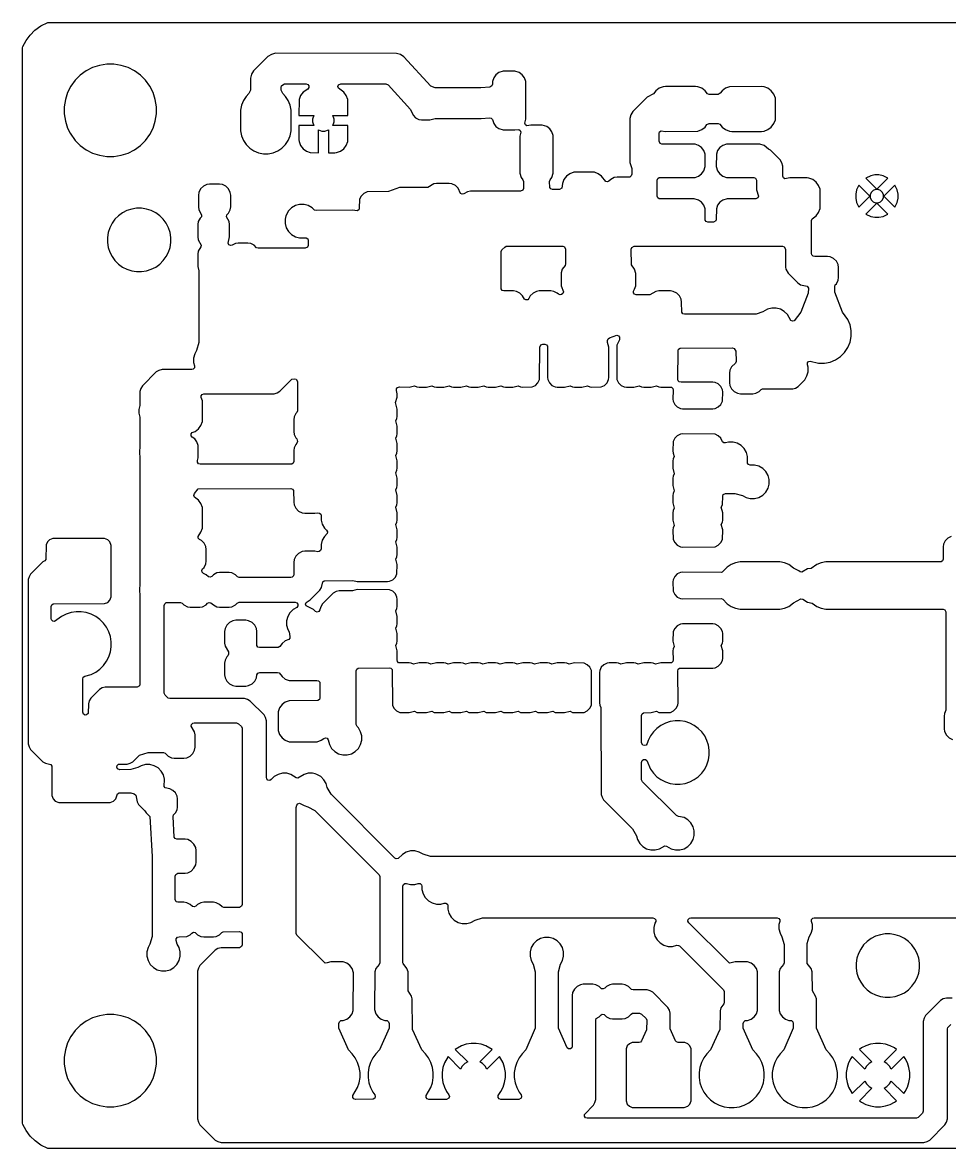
# Model space of a CAD drawing. Header units: millimetres. Extents: x 0.5 to 86.2, y 0.5 to 39.5.
# Drawn here: x 0.45 to 32.64, y 0.45 to 39.55 of the extents above; entities that cross this region are included whole.
import ezdxf

# ---------------------------------------------------------------- set-up
doc = ezdxf.new("R2010")
doc.units = ezdxf.units.MM

msp = doc.modelspace()

# ---------------------------------------------------------------- linework, layer by layer
at = {"layer": 'F_CU_GND_COUNTERPOISE'}
for points in [[(49.1402, 0.45), (1.3267, 0.45), (1.0874, 0.5669), (0.8927, 0.7114), (0.7206, 0.8821), (0.5745, 1.0755), (0.4621, 1.2793), (0.45, 1.3267), (0.45, 38.6733), (0.4621, 38.7207), (0.5745, 38.9245), (0.7114, 39.1073), (0.8821, 39.2794), (1.0874, 39.4331), (1.3267, 39.55), (33.5455, 39.55)], [(40.1827, 10.5905), (14.6173, 10.5905), (14.3584, 10.667), (14.2241, 10.7409), (14.0764, 10.7805), (13.9236, 10.7805), (13.7759, 10.7409), (13.6436, 10.6645), (13.4903, 10.5159), (13.4294, 10.5096), (13.38, 10.5364), (11.168, 12.7484), (11.0305, 12.991), (10.9909, 13.1241), (10.9145, 13.2564), (10.8064, 13.3645), (10.6741, 13.4409), (10.6168, 13.4563), (10.5264, 13.4805), (10.3736, 13.4805), (10.2259, 13.4409), (10.0155, 13.3132), (9.9551, 13.3227), (9.7741, 13.4409), (9.6264, 13.4805), (9.4736, 13.4805), (9.3259, 13.4409), (9.1936, 13.3645), (9.0895, 13.2605), (9.035, 13.2327), (8.9746, 13.2422), (8.9313, 13.2855), (8.9205, 13.3305), (8.9205, 15.3054), (8.8918, 15.4123), (8.8365, 15.5082), (8.3582, 15.9865), (8.2623, 16.0418), (8.1554, 16.0705), (5.5652, 16.0705), (5.507, 16.0894), (5.3995, 16.1952), (5.3705, 16.2652), (5.3705, 19.3105), (5.3894, 19.3687), (5.4389, 19.4047), (5.9319, 19.4095), (5.9901, 19.3906), (6.0577, 19.3247), (6.175, 19.2649), (6.2723, 19.2495), (6.6077, 19.2495), (6.705, 19.2649), (6.8223, 19.3247), (6.88, 19.3824), (6.9345, 19.4102), (6.9949, 19.4006), (7.0777, 19.3247), (7.195, 19.2649), (7.2923, 19.2495), (7.6277, 19.2495), (7.725, 19.2649), (7.8423, 19.3247), (7.9081, 19.3905), (7.9781, 19.4195), (9.9157, 19.4195), (9.9739, 19.4006), (10.0099, 19.3511), (10.0099, 19.2899), (9.9739, 19.2404), (9.8436, 19.1645), (9.7355, 19.0564), (9.6591, 18.9241), (9.6195, 18.7764), (9.6195, 18.6236), (9.6591, 18.4759), (9.7052, 18.3861), (9.7393, 18.2244), (9.7338, 18.1658), (9.6938, 18.1194), (9.577, 18.0739), (9.4621, 17.9879), (9.3833, 17.8827), (9.3333, 17.8474), (8.682, 17.843), (8.6238, 17.8619), (8.5879, 17.9114), (8.5843, 17.9575), (8.5905, 18.4031), (8.5749, 18.5016), (8.5144, 18.6202), (8.4202, 18.7144), (8.3016, 18.7749), (8.2031, 18.7905), (7.8569, 18.7905), (7.7584, 18.7749), (7.6398, 18.7144), (7.5456, 18.6202), (7.4851, 18.5016), (7.4695, 18.4031), (7.4695, 17.9969), (7.4851, 17.8984), (7.5983, 17.7003), (7.5995, 17.6152), (7.5806, 17.557), (7.5456, 17.5202), (7.4851, 17.4016), (7.4695, 17.3031), (7.4695, 16.8969), (7.4851, 16.7984), (7.5456, 16.6798), (7.6398, 16.5856), (7.7584, 16.5251), (7.8569, 16.5095), (8.2031, 16.5095), (8.3016, 16.5251), (8.4202, 16.5856), (8.5144, 16.6798), (8.5749, 16.7984), (8.5908, 16.8985), (8.6185, 16.953), (8.6885, 16.982), (9.3041, 16.982), (9.3623, 16.9631), (9.4621, 16.8371), (9.577, 16.7511), (9.7115, 16.7009), (10.6699, 16.6989), (10.7298, 16.6863), (10.7708, 16.641), (10.7795, 16.6005), (10.7795, 16.0995), (10.7606, 16.0413), (10.7111, 16.0054), (9.7115, 15.9991), (9.577, 15.9489), (9.4621, 15.8629), (9.3761, 15.748), (9.3259, 15.6135), (9.3259, 14.9615), (9.3761, 14.827), (9.4621, 14.7121), (9.577, 14.6261), (9.7115, 14.5759), (10.629, 14.5695), (10.6885, 14.5759), (10.823, 14.6261), (10.9117, 14.6925), (10.9696, 14.7122), (11.028, 14.6941), (11.0647, 14.6452), (11.1091, 14.4759), (11.1855, 14.3436), (11.2936, 14.2355), (11.4259, 14.1591), (11.5736, 14.1195), (11.7264, 14.1195), (11.8741, 14.1591), (12.0064, 14.2355), (12.1145, 14.3436), (12.1909, 14.4759), (12.2305, 14.6236), (12.2305, 14.7764), (12.1909, 14.9241), (12.1145, 15.0564), (12.0695, 15.1015), (12.0405, 15.1715), (12.0405, 17.0355), (12.0594, 17.0937), (12.1089, 17.1297), (13.1798, 17.1421), (13.2401, 17.1317), (13.2829, 17.0879), (13.2951, 15.8496), (13.3497, 15.7378), (13.4378, 15.6497), (13.5496, 15.5951), (13.8779, 15.5845), (14.0671, 15.6311), (14.1496, 15.5951), (14.2221, 15.5845), (14.4779, 15.5845), (14.6671, 15.6311), (14.7496, 15.5951), (14.8221, 15.5845), (15.0779, 15.5845), (15.2671, 15.6311), (15.3496, 15.5951), (15.4221, 15.5845), (15.6779, 15.5845), (15.8671, 15.6311), (15.9496, 15.5951), (16.0221, 15.5845), (16.2779, 15.5845), (16.4671, 15.6311), (16.5496, 15.5951), (16.6221, 15.5845), (16.8779, 15.5845), (17.0671, 15.6311), (17.1496, 15.5951), (17.2221, 15.5845), (17.4779, 15.5845), (17.6671, 15.6311), (17.7496, 15.5951), (17.8221, 15.5845), (18.0779, 15.5845), (18.2671, 15.6311), (18.3496, 15.5951), (18.4221, 15.5845), (18.6779, 15.5845), (18.8671, 15.6311), (18.9496, 15.5951), (19.0221, 15.5845), (19.2779, 15.5845), (19.4671, 15.6311), (19.5496, 15.5951), (19.6221, 15.5845), (19.8779, 15.5845), (19.9504, 15.5951), (20.0622, 15.6497), (20.1503, 15.7378), (20.2049, 15.8496), (20.2155, 15.9221), (20.2049, 17.0504), (20.1503, 17.1622), (20.0622, 17.2503), (19.9504, 17.3049), (19.6221, 17.3155), (19.4329, 17.2689), (19.3504, 17.3049), (19.2779, 17.3155), (19.0221, 17.3155), (18.8329, 17.2689), (18.7504, 17.3049), (18.6779, 17.3155), (18.4221, 17.3155), (18.2329, 17.2689), (18.1504, 17.3049), (18.0779, 17.3155), (17.8221, 17.3155), (17.6329, 17.2689), (17.5504, 17.3049), (17.4779, 17.3155), (17.2221, 17.3155), (17.0329, 17.2689), (16.9504, 17.3049), (16.8779, 17.3155), (16.6221, 17.3155), (16.4329, 17.2689), (16.3504, 17.3049), (16.2779, 17.3155), (16.0221, 17.3155), (15.8329, 17.2689), (15.7504, 17.3049), (15.6779, 17.3155), (15.4221, 17.3155), (15.2329, 17.2689), (15.1504, 17.3049), (15.0779, 17.3155), (14.8221, 17.3155), (14.6329, 17.2689), (14.5504, 17.3049), (14.4779, 17.3155), (14.2221, 17.3155), (14.0329, 17.2689), (13.9504, 17.3049), (13.8779, 17.3155), (13.5099, 17.3183), (13.4671, 17.3621), (13.4579, 17.4202), (13.4655, 17.7279), (13.4189, 17.9171), (13.4549, 17.9996), (13.4655, 18.0721), (13.4655, 18.3279), (13.4189, 18.5171), (13.4549, 18.5996), (13.4655, 18.6721), (13.4655, 18.9279), (13.4189, 19.1171), (13.4549, 19.1996), (13.4655, 19.2721), (13.4655, 19.5279), (13.4549, 19.6004), (13.4003, 19.7122), (13.3122, 19.8003), (13.2004, 19.8549), (12.0721, 19.8655), (11.9063, 19.8205), (11.4446, 19.8205), (11.3377, 19.7918), (11.2418, 19.7365), (10.8635, 19.3582), (10.8082, 19.2623), (10.7787, 19.1523), (10.7454, 19.101), (10.6882, 19.079), (10.6291, 19.0949), (10.5564, 19.1645), (10.3024, 19.2931), (10.2805, 19.3502), (10.2963, 19.4093), (10.4443, 19.5055), (10.7745, 19.8357), (10.8312, 19.9338), (10.8794, 20.1287), (10.9289, 20.1647), (11.9267, 20.1695), (12.0721, 20.1345), (13.1279, 20.1345), (13.2004, 20.1451), (13.3122, 20.1997), (13.4003, 20.2878), (13.4549, 20.3996), (13.4655, 20.7279), (13.4189, 20.9171), (13.4549, 20.9996), (13.4655, 21.0721), (13.4655, 21.3279), (13.4189, 21.5171), (13.4549, 21.5996), (13.4655, 21.6721), (13.4655, 21.9279), (13.4189, 22.1171), (13.4549, 22.1996), (13.4655, 22.2721), (13.4655, 22.5279), (13.4189, 22.7171), (13.4549, 22.7996), (13.4655, 22.8721), (13.4655, 23.1279), (13.4189, 23.3171), (13.4549, 23.3996), (13.4655, 23.4721), (13.4655, 23.7279), (13.4189, 23.9171), (13.4549, 23.9996), (13.4655, 24.0721), (13.4655, 24.3279), (13.4189, 24.5171), (13.4549, 24.5996), (13.4655, 24.6721), (13.4655, 24.9279), (13.4189, 25.1171), (13.4549, 25.1996), (13.4655, 25.2721), (13.4655, 25.5279), (13.4189, 25.7171), (13.4549, 25.7996), (13.4655, 25.8721), (13.4655, 26.1279), (13.4016, 26.3526), (13.4655, 26.5387), (13.4655, 26.6613), (13.4358, 26.772), (13.439, 26.8331), (13.4775, 26.8807), (13.5366, 26.8965), (13.8779, 26.8845), (14.0671, 26.9311), (14.1496, 26.8951), (14.2221, 26.8845), (14.4779, 26.8845), (14.6671, 26.9311), (14.7496, 26.8951), (14.8221, 26.8845), (15.0779, 26.8845), (15.2671, 26.9311), (15.3496, 26.8951), (15.4221, 26.8845), (15.6779, 26.8845), (15.8671, 26.9311), (15.9496, 26.8951), (16.0221, 26.8845), (16.2779, 26.8845), (16.4671, 26.9311), (16.5496, 26.8951), (16.6221, 26.8845), (16.8779, 26.8845), (17.0671, 26.9311), (17.1496, 26.8951), (17.2221, 26.8845), (17.4779, 26.8845), (17.6671, 26.9311), (17.7496, 26.8951), (17.8221, 26.8845), (18.1504, 26.8951), (18.2622, 26.9497), (18.3503, 27.0378), (18.4049, 27.1496), (18.4155, 28.2805), (18.4563, 28.3606), (18.5145, 28.3795), (18.5855, 28.3795), (18.6437, 28.3606), (18.6797, 28.3111), (18.6845, 27.2221), (18.6951, 27.1496), (18.7497, 27.0378), (18.8378, 26.9497), (18.9496, 26.8951), (19.0221, 26.8845), (19.2779, 26.8845), (19.4671, 26.9311), (19.5496, 26.8951), (19.6221, 26.8845), (19.8779, 26.8845), (20.0671, 26.9311), (20.1496, 26.8951), (20.2221, 26.8845), (20.5504, 26.8951), (20.6622, 26.9497), (20.7503, 27.0378), (20.8049, 27.1496), (20.8155, 27.2221), (20.8155, 28.2779), (20.7705, 28.4437), (20.7705, 28.5088), (20.7894, 28.567), (20.8389, 28.603), (21.0909, 28.6979), (21.1467, 28.673), (21.1773, 28.62), (21.1795, 28.533), (21.0951, 28.3504), (21.0845, 28.2779), (21.0845, 27.2221), (21.0951, 27.1496), (21.1497, 27.0378), (21.2378, 26.9497), (21.3496, 26.8951), (21.4221, 26.8845), (21.6779, 26.8845), (21.8671, 26.9311), (21.9496, 26.8951), (22.0221, 26.8845), (22.2779, 26.8845), (22.4671, 26.9311), (22.5496, 26.8951), (22.6221, 26.8845), (22.9901, 26.8817), (23.0329, 26.8379), (23.0421, 26.7798), (23.0345, 26.4721), (23.0451, 26.3996), (23.0997, 26.2878), (23.1878, 26.1997), (23.2996, 26.1451), (23.3721, 26.1345), (24.4279, 26.1345), (24.5004, 26.1451), (24.6122, 26.1997), (24.7003, 26.2878), (24.7549, 26.3996), (24.7655, 26.7279), (24.7549, 26.8004), (24.7003, 26.9122), (24.6122, 27.0003), (24.5004, 27.0549), (24.4279, 27.0655), (23.3202, 27.0579), (23.2599, 27.0683), (23.2171, 27.1121), (23.2079, 27.1702), (23.2155, 28.1505), (23.2344, 28.2087), (23.2839, 28.2447), (25.1055, 28.2495), (25.1637, 28.2306), (25.2283, 28.141), (25.2295, 27.7775), (25.2106, 27.7193), (25.0747, 27.5923), (25.0149, 27.475), (24.9995, 27.3777), (24.9995, 27.0423), (25.0149, 26.945), (25.0747, 26.8277), (25.1677, 26.7347), (25.285, 26.6749), (25.3823, 26.6595), (25.8177, 26.6595), (25.915, 26.6749), (26.0323, 26.7347), (26.0981, 26.8005), (26.1526, 26.8283), (27.2001, 26.8295), (27.2969, 26.8554), (27.3836, 26.9055), (27.6145, 27.1436), (27.6909, 27.2759), (27.7305, 27.4236), (27.7305, 27.5764), (27.7063, 27.6667), (27.7095, 27.7278), (27.748, 27.7753), (27.8071, 27.7912), (28.0985, 27.7195), (28.3015, 27.7195), (28.5006, 27.7591), (28.6881, 27.8368), (28.8569, 27.9496), (29.0004, 28.0931), (29.1132, 28.2619), (29.1909, 28.4494), (29.2305, 28.6485), (29.2305, 28.8515), (29.1909, 29.0506), (29.1132, 29.2381), (28.9225, 29.4969), (28.6555, 30.1842), (28.6555, 30.3798), (28.6744, 30.438), (28.7144, 30.4798), (28.7749, 30.5984), (28.7905, 30.6969), (28.7905, 31.0431), (28.7749, 31.1416), (28.7144, 31.2602), (28.6202, 31.3544), (28.5016, 31.4149), (28.4031, 31.4305), (27.97, 31.4262), (27.9096, 31.4358), (27.8663, 31.4791), (27.8555, 31.524), (27.8555, 32.6728), (27.8744, 32.731), (28.0111, 32.8389), (28.0982, 32.9552), (28.149, 33.0914), (28.1555, 33.1517), (28.149, 33.7586), (28.0982, 33.8948), (28.0111, 34.0111), (27.8947, 34.0982), (27.7586, 34.149), (27.6983, 34.1555), (27.1017, 34.1555), (26.928, 34.1269), (26.877, 34.1607), (26.8556, 34.218), (26.8555, 34.56), (26.8245, 34.6758), (26.7645, 34.7797), (26.4297, 35.1145), (26.3553, 35.1574), (26.2034, 35.2849), (26.0519, 35.3305), (24.8941, 35.3278), (24.7716, 35.2849), (24.6672, 35.2079), (24.5901, 35.1034), (24.5472, 34.9809), (24.5445, 34.5481), (24.5901, 34.3966), (24.6672, 34.2921), (24.7716, 34.2151), (24.8941, 34.1722), (25.8455, 34.1695), (25.9037, 34.1506), (25.9445, 34.0705), (25.9445, 33.74), (26.0139, 33.5158), (25.9871, 33.4608), (25.9158, 33.4305), (24.9231, 33.4305), (24.7716, 33.3849), (24.6671, 33.3078), (24.5901, 33.2034), (24.5472, 33.0809), (24.5445, 32.7195), (24.5256, 32.6613), (24.4455, 32.6205), (24.2545, 32.6205), (24.1963, 32.6394), (24.1603, 32.6889), (24.1528, 33.0809), (24.1099, 33.2034), (24.0329, 33.3078), (23.9284, 33.3849), (23.7769, 33.4305), (22.561, 33.4275), (22.5107, 33.4624), (22.4905, 33.5201), (22.4905, 34.0777), (22.5094, 34.1359), (22.5589, 34.1718), (23.8059, 34.1722), (23.9284, 34.2151), (24.0328, 34.2922), (24.1099, 34.3966), (24.1555, 34.5481), (24.1528, 34.9809), (24.1099, 35.1034), (24.0328, 35.2079), (23.9284, 35.2849), (23.8059, 35.3278), (22.6545, 35.3305), (22.5963, 35.3494), (22.5555, 35.4295), (22.5555, 35.6906), (22.5744, 35.7487), (22.6239, 35.7847), (22.7835, 35.7695), (23.9018, 35.7797), (24.0374, 35.8332), (24.1536, 35.9214), (24.2173, 36.0053), (24.2962, 36.0445), (24.6038, 36.0445), (24.662, 36.0256), (24.7464, 35.9214), (24.8626, 35.8332), (24.9982, 35.7797), (25.0835, 35.7695), (26.1165, 35.7695), (26.2018, 35.7797), (26.3374, 35.8332), (26.4536, 35.9214), (26.5418, 36.0376), (26.5953, 36.1732), (26.6055, 36.2585), (26.5953, 36.9268), (26.5418, 37.0624), (26.4536, 37.1786), (26.3374, 37.2668), (26.2018, 37.3203), (26.1165, 37.3305), (24.9982, 37.3203), (24.8626, 37.2668), (24.7463, 37.1786), (24.6827, 37.0947), (24.6038, 37.0555), (24.2962, 37.0555), (24.238, 37.0744), (24.1536, 37.1786), (24.0374, 37.2668), (23.9018, 37.3203), (23.8165, 37.3305), (22.7835, 37.3305), (22.6982, 37.3203), (22.5626, 37.2668), (22.4463, 37.1786), (22.3637, 37.0698), (22.1396, 36.9545), (21.6455, 36.4604), (21.5789, 36.3451), (21.5445, 36.2166), (21.5445, 34.6834), (21.6095, 34.4754), (21.6095, 34.2792), (21.5906, 34.221), (21.5411, 34.1851), (21.507, 34.1805), (21.0969, 34.1805), (20.9984, 34.1649), (20.8798, 34.1044), (20.8174, 34.0421), (20.7629, 34.0143), (20.7025, 34.0239), (20.5611, 34.2111), (20.4447, 34.2982), (20.3086, 34.349), (19.5914, 34.349), (19.4552, 34.2982), (19.3389, 34.2111), (19.2518, 34.0948), (19.201, 33.9586), (19.1756, 33.7963), (19.0955, 33.7555), (18.8545, 33.7555), (18.7963, 33.7744), (18.7603, 33.8239), (18.7555, 34.0314), (18.7744, 34.0896), (18.8349, 34.1716), (18.8805, 34.3231), (18.8778, 35.6309), (18.8318, 35.7577), (18.7578, 35.8579), (18.6534, 35.9349), (18.5019, 35.9805), (18.0981, 35.9805), (17.9647, 35.9613), (17.9144, 35.9961), (17.8942, 36.0539), (17.9305, 36.1981), (17.9278, 37.5059), (17.8849, 37.6284), (17.8079, 37.7328), (17.7034, 37.8099), (17.5519, 37.8555), (17.1481, 37.8555), (16.9966, 37.8099), (16.8922, 37.7329), (16.8151, 37.6284), (16.7722, 37.5059), (16.7695, 37.4071), (16.7506, 37.3489), (16.6796, 37.3085), (16.3711, 37.2805), (14.7788, 37.2805), (14.6246, 37.3447), (13.6939, 38.36), (13.576, 38.435), (13.4428, 38.477), (9.2302, 38.4805), (9.0952, 38.4443), (8.9743, 38.3745), (8.5686, 37.9689), (8.4755, 37.8757), (8.4057, 37.7548), (8.3695, 37.6198), (8.3646, 37.2038), (8.3143, 37.0845), (8.2161, 36.9863), (8.1197, 36.8421), (8.0533, 36.6818), (8.0195, 36.5117), (8.0195, 35.7883), (8.0533, 35.6182), (8.1197, 35.4579), (8.2161, 35.3137), (8.3387, 35.1911), (8.4829, 35.0947), (8.6432, 35.0283), (8.8133, 34.9945), (8.9867, 34.9945), (9.1568, 35.0283), (9.3171, 35.0947), (9.4613, 35.1911), (9.5839, 35.3137), (9.6803, 35.4579), (9.7467, 35.6182), (9.7805, 35.7883), (9.7805, 36.5117), (9.7467, 36.6818), (9.6803, 36.8421), (9.5839, 36.9863), (9.4857, 37.0845), (9.4354, 37.2038), (9.4305, 37.2893), (9.4494, 37.3474), (9.4907, 37.3905), (9.5453, 37.4183), (10.2985, 37.4195), (10.3567, 37.4006), (10.3926, 37.3511), (10.3926, 37.2899), (10.3567, 37.2404), (10.1928, 37.1322), (10.1066, 37.0171), (10.0564, 36.8824), (10.05, 36.325), (10.568, 36.325), (10.525, 36.1994), (10.525, 36.1006), (10.568, 35.975), (10.05, 35.975), (10.05, 35.4772), (10.0564, 35.4176), (10.1066, 35.2829), (10.1928, 35.1678), (10.3079, 35.0816), (10.4426, 35.0314), (10.725, 35.025), (10.725, 35.818), (10.8506, 35.775), (10.9494, 35.775), (11.075, 35.818), (11.075, 35.025), (11.2978, 35.025), (11.3574, 35.0314), (11.4921, 35.0816), (11.6072, 35.1678), (11.6934, 35.2829), (11.7436, 35.4176), (11.75, 35.4772), (11.75, 35.975), (11.232, 35.975), (11.275, 36.1006), (11.275, 36.1994), (11.232, 36.325), (11.75, 36.325), (11.7436, 36.8824), (11.6934, 37.0171), (11.6072, 37.1322), (11.419, 37.2658), (11.4026, 37.3247), (11.424, 37.3821), (11.5015, 37.4195), (13.0731, 37.4195), (13.1461, 37.3874), (13.9273, 36.5352), (14.0156, 36.3286), (14.1036, 36.2406), (14.2145, 36.1841), (14.3066, 36.1695), (14.5934, 36.1695), (14.7788, 36.2195), (16.3791, 36.2153), (16.6674, 36.2419), (16.7271, 36.2284), (16.7675, 36.1824), (16.8151, 36.0466), (16.8921, 35.9422), (16.9966, 35.8651), (17.1481, 35.8195), (17.5519, 35.8195), (17.6853, 35.8387), (17.7356, 35.8039), (17.7558, 35.7461), (17.7195, 35.6019), (17.7195, 34.3231), (17.7651, 34.1716), (17.8252, 34.0902), (17.8445, 34.0321), (17.8445, 33.7895), (17.8256, 33.7313), (17.7455, 33.6905), (16.0121, 33.6927), (15.8988, 33.6678), (15.7811, 33.6045), (15.721, 33.5926), (15.6655, 33.6183), (15.5753, 33.7923), (15.4823, 33.8853), (15.365, 33.9451), (15.2677, 33.9605), (14.8323, 33.9605), (14.735, 33.9451), (14.5274, 33.8217), (13.546, 33.8205), (13.158, 33.6805), (12.4149, 33.6697), (12.3008, 33.614), (12.211, 33.5242), (12.1553, 33.4101), (12.1445, 33.1004), (12.1256, 33.0422), (12.0761, 33.0062), (11.9111, 33.0305), (10.6553, 33.022), (10.595, 33.0323), (10.5064, 33.1145), (10.3741, 33.1909), (10.2264, 33.2305), (10.0736, 33.2305), (9.9259, 33.1909), (9.7936, 33.1145), (9.6855, 33.0064), (9.5981, 32.8332), (9.5695, 32.7264), (9.5695, 32.5736), (9.6091, 32.4259), (9.6855, 32.2936), (9.7936, 32.1855), (9.9259, 32.1091), (10.0736, 32.0695), (10.306, 32.0712), (10.3535, 32.0327), (10.3695, 31.9788), (10.3695, 31.8095), (10.3506, 31.7513), (10.2705, 31.7105), (8.6381, 31.7105), (8.5799, 31.7294), (8.4923, 31.8153), (8.375, 31.8751), (8.2777, 31.8905), (7.9423, 31.8905), (7.845, 31.8751), (7.7301, 31.8165), (7.6696, 31.8069), (7.6151, 31.8347), (7.5873, 31.8892), (7.6405, 32.1023), (7.6405, 32.5377), (7.6251, 32.635), (7.5384, 32.806), (7.5479, 32.8664), (7.6044, 32.9298), (7.6649, 33.0484), (7.6805, 33.1469), (7.6805, 33.5531), (7.6649, 33.6516), (7.6044, 33.7702), (7.5102, 33.8644), (7.3916, 33.9249), (7.2931, 33.9405), (6.9469, 33.9405), (6.8484, 33.9249), (6.7298, 33.8644), (6.6356, 33.7702), (6.5751, 33.6516), (6.5595, 33.5531), (6.5595, 33.1469), (6.5751, 33.0484), (6.6716, 32.867), (6.6621, 32.8065), (6.6147, 32.7523), (6.5549, 32.635), (6.5395, 32.5377), (6.5395, 32.1023), (6.5549, 32.005), (6.6552, 31.8205), (6.6456, 31.7601), (6.5549, 31.605), (6.5395, 31.5077), (6.5395, 31.0723), (6.5695, 30.9226), (6.5695, 28.4349), (6.4951, 28.1661), (6.4291, 28.0441), (6.3895, 27.8964), (6.3895, 27.7436), (6.4212, 27.6251), (6.418, 27.564), (6.3795, 27.5165), (6.3256, 27.5005), (5.2946, 27.5005), (5.1877, 27.4718), (5.0918, 27.4165), (4.6135, 26.9382), (4.5582, 26.8423), (4.5295, 26.7354), (4.5295, 26.2536), (4.4945, 26.11), (4.4945, 25.99), (4.5295, 25.8464), (4.5295, 24.7758), (4.5092, 24.6858), (4.5098, 24.5698), (4.5295, 24.4844), (4.5295, 19.9957), (4.5095, 19.908), (4.5095, 19.792), (4.5295, 19.7043), (4.5295, 16.5695), (4.5106, 16.5113), (4.4305, 16.4705), (3.3246, 16.4705), (3.2177, 16.4418), (3.1218, 16.3865), (2.8235, 16.0882), (2.7682, 15.9923), (2.7395, 15.8854), (2.7287, 15.5522), (2.6711, 15.503), (2.625, 15.4993), (2.5705, 15.5271), (2.5405, 15.5981), (2.5405, 16.7531), (2.5594, 16.8113), (2.6089, 16.8473), (2.834, 16.9123), (2.9925, 16.9931), (3.1365, 17.0977), (3.2623, 17.2235), (3.3669, 17.3675), (3.4477, 17.526), (3.5027, 17.6953), (3.5305, 17.871), (3.5305, 18.049), (3.5027, 18.2247), (3.4477, 18.394), (3.3669, 18.5525), (3.2623, 18.6965), (3.1365, 18.8223), (2.9925, 18.9269), (2.834, 19.0077), (2.6647, 19.0627), (2.489, 19.0905), (2.311, 19.0905), (2.1353, 19.0627), (1.966, 19.0077), (1.8075, 18.9269), (1.565, 18.7505), (1.5046, 18.7601), (1.4613, 18.8033), (1.4505, 18.8483), (1.4505, 19.2705), (1.4694, 19.3287), (1.5189, 19.3647), (3.2919, 19.3695), (3.4113, 19.4146), (3.4854, 19.4887), (3.5305, 19.6081), (3.5305, 21.3919), (3.4854, 21.5113), (3.4113, 21.5854), (3.2919, 21.6305), (1.5081, 21.6305), (1.3887, 21.5854), (1.3146, 21.5113), (1.2722, 21.4153), (1.2609, 20.904), (1.22, 20.8585), (1.1541, 20.8205), (0.7295, 20.3959), (0.6768, 20.3046), (0.6495, 20.2027), (0.6495, 14.4973), (0.6768, 14.3954), (0.7295, 14.3041), (1.1541, 13.8795), (1.2454, 13.8268), (1.429, 13.7806), (1.465, 13.7311), (1.4695, 12.7081), (1.5146, 12.5887), (1.5887, 12.5146), (1.7081, 12.4695), (3.4919, 12.4695), (3.6113, 12.5146), (3.6854, 12.5887), (3.7526, 12.7632), (3.8041, 12.7963), (4.2141, 12.7952), (4.3293, 12.7599), (4.3796, 12.7247), (4.4268, 12.4844), (4.4795, 12.3931), (4.7, 12.1726), (4.7406, 12.1036), (4.8661, 11.9753), (4.9494, 10.5919), (4.9495, 7.8149), (4.8752, 7.5461), (4.8091, 7.4241), (4.7695, 7.2764), (4.7695, 7.1236), (4.8091, 6.9759), (4.8855, 6.8436), (4.9936, 6.7355), (5.1259, 6.6591), (5.2736, 6.6195), (5.4264, 6.6195), (5.5741, 6.6591), (5.7064, 6.7355), (5.8145, 6.8436), (5.8909, 6.9759), (5.9305, 7.1236), (5.9305, 7.2764), (5.8909, 7.4241), (5.8255, 7.5437), (5.7892, 7.6739), (5.7911, 7.7333), (5.8298, 7.783), (5.8845, 7.7995), (6.155, 7.8149), (6.2723, 7.8747), (6.33, 7.9324), (6.3845, 7.9602), (6.4449, 7.9506), (6.5277, 7.8747), (6.645, 7.8149), (6.7423, 7.7995), (7.0777, 7.7995), (7.175, 7.8149), (7.2923, 7.8747), (7.3681, 7.9505), (7.4226, 7.9783), (7.9805, 7.9795), (8.0387, 7.9606), (8.0747, 7.9111), (8.0795, 7.5195), (8.0606, 7.4613), (7.9805, 7.4205), (7.3446, 7.4205), (7.2377, 7.3918), (7.1418, 7.3365), (6.6135, 6.8082), (6.5582, 6.7123), (6.5295, 6.6054), (6.5295, 1.4746), (6.5582, 1.3677), (6.6135, 1.2718), (7.1418, 0.7435), (7.2377, 0.6882), (7.3446, 0.6595), (31.7554, 0.6595), (31.8623, 0.6882), (31.9582, 0.7435), (32.4865, 1.2718), (32.5418, 1.3677), (32.5705, 1.4746), (32.5717, 4.6093), (32.5894, 4.652), (32.6949, 4.7593)], [(32.705, 21.7051), (32.5877, 21.6453), (32.4947, 21.5523), (32.4349, 21.435), (32.4195, 21.3377), (32.4195, 20.9195), (32.4006, 20.8613), (32.3511, 20.8253), (28.3492, 20.8205), (28.1907, 20.789), (28.0413, 20.7271), (27.8346, 20.5917), (27.7084, 20.5749), (27.5155, 20.4669), (27.4551, 20.4765), (27.4102, 20.5144), (27.2259, 20.6044), (27.0587, 20.7271), (26.9093, 20.789), (26.7508, 20.8205), (25.3692, 20.8205), (25.2107, 20.789), (25.0613, 20.7271), (24.927, 20.6373), (24.7489, 20.4616), (24.7146, 20.4555), (23.3721, 20.4655), (23.2996, 20.4549), (23.1878, 20.4003), (23.0997, 20.3122), (23.0451, 20.2004), (23.0345, 20.1279), (23.0451, 19.7996), (23.0997, 19.6878), (23.1878, 19.5997), (23.2996, 19.5451), (23.3721, 19.5345), (24.7146, 19.5445), (24.7728, 19.5256), (24.927, 19.3627), (25.0613, 19.2729), (25.2107, 19.211), (25.3692, 19.1795), (26.7508, 19.1795), (26.9093, 19.211), (27.0587, 19.2729), (27.2259, 19.3956), (27.4845, 19.5331), (27.5449, 19.5235), (27.7084, 19.4251), (27.8773, 19.3906), (28.0413, 19.2729), (28.1907, 19.211), (28.3492, 19.1795), (32.4205, 19.1795), (32.4787, 19.1606), (32.5195, 19.0805), (32.5195, 15.6663), (32.4749, 15.555), (32.4595, 15.4577), (32.4595, 15.0223), (32.4749, 14.925), (32.5347, 14.8077), (32.6277, 14.7147), (32.745, 14.6549)], [(32.7392, 5.6717), (32.5356, 5.6705), (32.4287, 5.6418), (32.3328, 5.5865), (31.8135, 5.0672), (31.7582, 4.9713), (31.7295, 4.8644), (31.7295, 1.7452), (31.7005, 1.6752), (31.5548, 1.5295), (31.5003, 1.5017), (20.063, 1.5005), (20.0048, 1.5194), (19.9688, 1.5689), (19.9688, 1.6301), (20.2745, 1.951), (20.3279, 2.0435), (20.3555, 2.1466), (20.3555, 4.9045), (20.3744, 4.9627), (20.4723, 5.0247), (20.541, 5.0919), (20.5845, 5.1102), (20.6449, 5.1006), (20.7277, 5.0247), (20.845, 4.9649), (20.9423, 4.9495), (21.2777, 4.9495), (21.375, 4.9649), (21.4923, 5.0247), (21.5831, 5.1155), (21.6376, 5.1433), (21.881, 5.1445), (21.951, 5.1155), (22.1055, 4.961), (22.1333, 4.9065), (22.1254, 4.5658), (21.9515, 4.1885), (21.9097, 4.1431), (21.8613, 4.1305), (21.6247, 4.1278), (21.5287, 4.0854), (21.4546, 4.0113), (21.4122, 3.9153), (21.4095, 2.1081), (21.4546, 1.9887), (21.5287, 1.9146), (21.6247, 1.8722), (23.4319, 1.8695), (23.5513, 1.9146), (23.6254, 1.9887), (23.6705, 2.1081), (23.6678, 3.9153), (23.6254, 4.0113), (23.5513, 4.0854), (23.4553, 4.1278), (23.2187, 4.1305), (23.1605, 4.1494), (23.1288, 4.1881), (22.9455, 4.6073), (22.9455, 5.1534), (22.9179, 5.2565), (22.8645, 5.349), (22.339, 5.8745), (22.2465, 5.9279), (22.1434, 5.9555), (21.6531, 5.9555), (21.5949, 5.9744), (21.4923, 6.0753), (21.375, 6.1351), (21.2777, 6.1505), (20.9423, 6.1505), (20.845, 6.1351), (20.7277, 6.0753), (20.67, 6.0176), (20.6155, 5.9898), (20.5551, 5.9994), (20.4723, 6.0753), (20.355, 6.1351), (20.2577, 6.1505), (19.9223, 6.1505), (19.825, 6.1351), (19.7077, 6.0753), (19.6147, 5.9823), (19.5549, 5.865), (19.5395, 5.7677), (19.5445, 4.0007), (19.5256, 3.9425), (19.4761, 3.9065), (19.4149, 3.9065), (19.3654, 3.9425), (19.0605, 4.6249), (19.0605, 6.5851), (19.1348, 6.8539), (19.2009, 6.9759), (19.2405, 7.1236), (19.2405, 7.2764), (19.2009, 7.4241), (19.1245, 7.5564), (19.0164, 7.6645), (18.8841, 7.7409), (18.7364, 7.7805), (18.5836, 7.7805), (18.4359, 7.7409), (18.3036, 7.6645), (18.1955, 7.5564), (18.1191, 7.4241), (18.0795, 7.2764), (18.0795, 7.1236), (18.1191, 6.9759), (18.1851, 6.8539), (18.2595, 6.5851), (18.2595, 4.6249), (17.9248, 3.8724), (17.7977, 3.7365), (17.6931, 3.5925), (17.6123, 3.434), (17.5573, 3.2647), (17.5295, 3.089), (17.5295, 2.911), (17.5573, 2.7353), (17.6123, 2.566), (17.6931, 2.4075), (17.762, 2.3127), (17.7809, 2.2545), (17.762, 2.1963), (17.6819, 2.1555), (17.0604, 2.1555), (17.0022, 2.1744), (16.9663, 2.2239), (16.9663, 2.2851), (17.0608, 2.4235), (17.1394, 2.5778), (17.1929, 2.7424), (17.22, 2.9134), (17.22, 3.0866), (17.1929, 3.2576), (17.1394, 3.4222), (17.0117, 3.6442), (16.5766, 3.2091), (16.5201, 3.307), (16.427, 3.4001), (16.3291, 3.4566), (16.7642, 3.8917), (16.5422, 4.0194), (16.3776, 4.0729), (16.2066, 4.1), (16.0334, 4.1), (15.8624, 4.0729), (15.6978, 4.0194), (15.4758, 3.8917), (15.9109, 3.4566), (15.813, 3.4001), (15.7199, 3.307), (15.6634, 3.2091), (15.2283, 3.6442), (15.1006, 3.4222), (15.0471, 3.2576), (15.02, 3.0866), (15.02, 2.9134), (15.0471, 2.7424), (15.1006, 2.5778), (15.1792, 2.4235), (15.2597, 2.3127), (15.2786, 2.2545), (15.2597, 2.1963), (15.1796, 2.1555), (14.5581, 2.1555), (14.4999, 2.1744), (14.464, 2.2239), (14.464, 2.2851), (14.6277, 2.566), (14.6827, 2.7353), (14.7105, 2.911), (14.7105, 3.089), (14.6827, 3.2647), (14.6277, 3.434), (14.5469, 3.5925), (14.4423, 3.7365), (14.3152, 3.8724), (13.9895, 4.5836), (13.9805, 5.6427), (13.9535, 5.744), (13.8417, 5.9214), (13.8378, 6.5809), (13.7949, 6.7034), (13.6651, 6.8703), (13.6605, 6.9002), (13.6605, 9.561), (13.6794, 9.6192), (13.7289, 9.6551), (13.7851, 9.6566), (13.9236, 9.6195), (14.0764, 9.6195), (14.1949, 9.6512), (14.256, 9.648), (14.3035, 9.6095), (14.3195, 9.5556), (14.3195, 9.4436), (14.3591, 9.2959), (14.4355, 9.1636), (14.5436, 9.0555), (14.6759, 8.9791), (14.8236, 8.9395), (14.9764, 8.9395), (15.0949, 8.9712), (15.156, 8.968), (15.2035, 8.9295), (15.2195, 8.8756), (15.2195, 8.7636), (15.2591, 8.6159), (15.3355, 8.4836), (15.4436, 8.3755), (15.5759, 8.2991), (15.7236, 8.2595), (15.8764, 8.2595), (16.0241, 8.2991), (16.1726, 8.3818), (16.4199, 8.4595), (22.3446, 8.4595), (22.4028, 8.4406), (22.4388, 8.3911), (22.4388, 8.3299), (22.4091, 8.2741), (22.3695, 8.1264), (22.3695, 7.9736), (22.4091, 7.8259), (22.4855, 7.6936), (22.5936, 7.5855), (22.7259, 7.5091), (22.8736, 7.4695), (23.0264, 7.4695), (23.1682, 7.5075), (23.2293, 7.5043), (23.2638, 7.4819), (24.7905, 5.9555), (24.8183, 5.901), (24.8195, 5.5269), (24.8006, 5.4687), (24.7068, 5.3346), (24.6795, 5.2327), (24.6705, 4.5836), (24.3448, 3.8724), (24.2177, 3.7365), (24.1131, 3.5925), (24.0323, 3.434), (23.9773, 3.2647), (23.9495, 3.089), (23.9495, 2.911), (23.9773, 2.7353), (24.0323, 2.566), (24.1131, 2.4075), (24.2177, 2.2635), (24.3435, 2.1377), (24.4875, 2.0331), (24.646, 1.9523), (24.8153, 1.8973), (24.991, 1.8695), (25.169, 1.8695), (25.3447, 1.8973), (25.514, 1.9523), (25.6725, 2.0331), (25.8165, 2.1377), (25.9423, 2.2635), (26.0469, 2.4075), (26.1277, 2.566), (26.1827, 2.7353), (26.2105, 2.911), (26.2105, 3.089), (26.1827, 3.2647), (26.1277, 3.434), (26.0469, 3.5925), (25.9423, 3.7365), (25.8152, 3.8724), (25.4805, 4.6249), (25.4805, 4.7955), (25.4994, 4.8537), (25.5489, 4.8897), (25.6309, 4.8972), (25.7534, 4.9401), (25.8578, 5.0172), (25.9349, 5.1216), (25.9778, 5.2441), (25.9778, 6.5809), (25.9349, 6.7034), (25.8579, 6.8078), (25.7534, 6.8849), (25.6309, 6.9278), (25.1981, 6.9305), (25.0662, 6.8918), (25.005, 6.8904), (24.9635, 6.9152), (23.5879, 8.2905), (23.5601, 8.345), (23.5697, 8.4054), (23.613, 8.4487), (23.6579, 8.4595), (26.6529, 8.4595), (26.7111, 8.4406), (26.7471, 8.3911), (26.7486, 8.3349), (26.7195, 8.2264), (26.7195, 8.0736), (26.7591, 7.9259), (26.8251, 7.8039), (26.8995, 7.5351), (26.8995, 6.9002), (26.8806, 6.842), (26.7651, 6.7034), (26.7222, 6.5809), (26.7222, 5.2441), (26.7651, 5.1216), (26.8422, 5.0171), (26.9466, 4.9401), (27.0691, 4.8972), (27.1511, 4.8897), (27.2006, 4.8537), (27.2195, 4.7955), (27.2195, 4.6249), (26.8848, 3.8724), (26.7577, 3.7365), (26.6531, 3.5925), (26.5723, 3.434), (26.5173, 3.2647), (26.4895, 3.089), (26.4895, 2.911), (26.5173, 2.7353), (26.5723, 2.566), (26.6531, 2.4075), (26.7577, 2.2635), (26.8835, 2.1377), (27.0275, 2.0331), (27.186, 1.9523), (27.3553, 1.8973), (27.531, 1.8695), (27.709, 1.8695), (27.8847, 1.8973), (28.054, 1.9523), (28.2125, 2.0331), (28.3565, 2.1377), (28.4823, 2.2635), (28.5869, 2.4075), (28.6677, 2.566), (28.7227, 2.7353), (28.7505, 2.911), (28.7505, 3.089), (28.7227, 3.2647), (28.6677, 3.434), (28.5869, 3.5925), (28.4823, 3.7365), (28.3552, 3.8724), (28.0205, 4.6249), (28.0205, 5.6427), (27.9935, 5.744), (27.8817, 5.9214), (27.8778, 6.5809), (27.8349, 6.7034), (27.7051, 6.8703), (27.7005, 6.9002), (27.7051, 7.5648), (27.7748, 7.8039), (27.8409, 7.9259), (27.8805, 8.0736), (27.8805, 8.2264), (27.8514, 8.3349), (27.8546, 8.396), (27.8931, 8.4435), (27.9471, 8.4595), (33.7514, 8.4595)]]:
    msp.add_lwpolyline(points, dxfattribs=at)
for points in [[(2.1056, 35.7112), (2.2792, 35.4573), (2.4573, 35.2792), (2.6612, 35.1311), (2.8856, 35.0168), (3.1252, 34.9389), (3.374, 34.8995), (3.626, 34.8995), (3.8748, 34.9389), (4.1144, 35.0168), (4.3388, 35.1311), (4.5427, 35.2792), (4.7208, 35.4573), (4.8689, 35.6612), (4.9832, 35.8856), (5.0611, 36.1252), (5.1005, 36.374), (5.1005, 36.626), (5.0611, 36.8748), (4.9832, 37.1144), (4.8689, 37.3388), (4.7208, 37.5427), (4.5427, 37.7208), (4.3388, 37.8689), (4.1144, 37.9832), (3.8748, 38.0611), (3.626, 38.1005), (3.374, 38.1005), (3.1252, 38.0611), (2.8856, 37.9832), (2.6612, 37.8689), (2.4573, 37.7208), (2.2792, 37.5427), (2.1311, 37.3388), (2.0168, 37.1144), (1.9389, 36.8748), (1.8995, 36.626), (1.8995, 36.374), (1.9389, 36.1252), (2.0168, 35.8856)], [(30.3344, 34.2268), (30.1924, 34.255), (30.0476, 34.255), (29.9056, 34.2268), (29.7385, 34.149), (30.12, 33.7675), (30.5015, 34.149)], [(29.491, 33.1385), (29.8725, 33.52), (29.491, 33.9015), (29.4132, 33.7344), (29.385, 33.5924), (29.385, 33.4476), (29.4132, 33.3056)], [(30.0743, 33.29), (30.1658, 33.29), (30.2503, 33.325), (30.315, 33.3897), (30.35, 33.4742), (30.35, 33.5657), (30.315, 33.6503), (30.2503, 33.715), (30.1658, 33.75), (30.0743, 33.75), (29.9897, 33.715), (29.925, 33.6503), (29.89, 33.5657), (29.89, 33.4742), (29.925, 33.3897), (29.9897, 33.325)], [(30.8268, 33.3056), (30.855, 33.4476), (30.855, 33.5924), (30.8268, 33.7344), (30.749, 33.9015), (30.3675, 33.52), (30.749, 33.1385)], [(30.1924, 32.785), (30.3344, 32.8132), (30.5015, 32.891), (30.12, 33.2725), (29.7385, 32.891), (29.9056, 32.8132), (30.0476, 32.785)], [(3.5579, 31.4249), (3.6606, 31.2831), (3.7831, 31.1606), (3.9232, 31.0588), (4.0776, 30.9801), (4.2423, 30.9266), (4.4134, 30.8995), (4.5866, 30.8995), (4.7577, 30.9266), (4.9224, 30.9801), (5.0768, 31.0588), (5.2169, 31.1606), (5.3394, 31.2831), (5.4412, 31.4232), (5.5199, 31.5776), (5.5734, 31.7423), (5.6005, 31.9134), (5.6005, 32.0866), (5.5734, 32.2577), (5.5199, 32.4224), (5.4412, 32.5768), (5.3394, 32.7169), (5.2169, 32.8394), (5.0768, 32.9412), (4.9224, 33.0199), (4.7577, 33.0734), (4.5866, 33.1005), (4.4134, 33.1005), (4.2423, 33.0734), (4.0776, 33.0199), (3.9232, 32.9412), (3.7831, 32.8394), (3.6606, 32.7169), (3.5588, 32.5768), (3.4801, 32.4224), (3.4266, 32.2577), (3.3995, 32.0866), (3.3995, 31.9134), (3.4266, 31.7423), (3.4801, 31.5776)], [(19.2906, 31.1084), (19.1948, 30.9848), (19.1522, 30.863), (19.1522, 30.407), (19.2358, 30.1979), (19.2173, 30.1396), (19.1681, 30.1032), (19.117, 30.0983), (19.0589, 30.1174), (19.0202, 30.1544), (18.9016, 30.2149), (18.8031, 30.2305), (18.3969, 30.2305), (18.2984, 30.2149), (18.1798, 30.1544), (18.0856, 30.0602), (18.0382, 29.9673), (17.9949, 29.924), (17.9345, 29.9145), (17.88, 29.9422), (17.8144, 30.0602), (17.7202, 30.1544), (17.6016, 30.2149), (17.5031, 30.2305), (17.1695, 30.2305), (17.1113, 30.2494), (17.0753, 30.2989), (17.0717, 31.6003), (17.0995, 31.6548), (17.1952, 31.7505), (17.2497, 31.7783), (19.2105, 31.7795), (19.2687, 31.7606), (19.3095, 31.6805), (19.3095, 31.1666)], [(26.9647, 30.9845), (27.0355, 30.8403), (27.3703, 30.5055), (27.4742, 30.4455), (27.7037, 30.3956), (27.7433, 30.3307), (27.7371, 30.1467), (27.4775, 29.4969), (27.2456, 29.1881), (27.1861, 29.1738), (27.1296, 29.1972), (27.0145, 29.4064), (26.9064, 29.5145), (26.7741, 29.5909), (26.6264, 29.6305), (26.4736, 29.6305), (26.3259, 29.5909), (26.1654, 29.4994), (25.9276, 29.4205), (23.4395, 29.4205), (23.3813, 29.4394), (23.3453, 29.4889), (23.3405, 29.8431), (23.3249, 29.9416), (23.2644, 30.0602), (23.1702, 30.1544), (23.0516, 30.2149), (22.9531, 30.2305), (22.5469, 30.2305), (22.4484, 30.2149), (22.2335, 30.0989), (21.763, 30.0974), (21.7047, 30.1161), (21.6686, 30.1655), (21.6684, 30.2267), (21.7052, 30.2853), (21.7478, 30.407), (21.7505, 30.834), (21.7052, 30.9848), (21.5951, 31.1367), (21.5905, 31.6805), (21.6094, 31.7387), (21.6895, 31.7795), (26.8455, 31.7795), (26.9037, 31.7606), (26.9445, 31.6805), (26.9445, 31.06)], [(9.9995, 26.0652), (9.9806, 26.007), (9.9456, 25.9702), (9.8851, 25.8516), (9.8695, 25.7531), (9.8695, 25.3469), (9.8851, 25.2484), (9.9456, 25.1298), (9.9806, 25.093), (9.9995, 24.9952), (9.9806, 24.937), (9.9456, 24.9002), (9.8851, 24.7816), (9.8695, 24.6831), (9.8695, 24.3095), (9.8506, 24.2513), (9.8011, 24.2153), (6.6185, 24.2105), (6.5604, 24.2294), (6.5244, 24.2789), (6.5244, 24.3401), (6.5505, 24.436), (6.5478, 24.863), (6.5052, 24.9848), (6.4286, 25.0886), (6.3441, 25.1509), (6.3086, 25.2006), (6.309, 25.2618), (6.3453, 25.311), (6.4448, 25.3518), (6.5611, 25.4389), (6.6482, 25.5552), (6.699, 25.6914), (6.7055, 26.3483), (6.699, 26.4086), (6.6553, 26.5259), (6.6526, 26.587), (6.6864, 26.638), (6.748, 26.6595), (9.1854, 26.6595), (9.2923, 26.6882), (9.3882, 26.7435), (9.807, 27.1606), (9.9005, 27.1795), (9.9587, 27.1606), (9.9995, 27.0805)], [(23.0451, 24.5996), (23.0811, 24.4829), (23.0451, 24.4004), (23.0345, 24.3279), (23.0345, 24.0721), (23.0811, 23.8829), (23.0451, 23.8004), (23.0345, 23.7279), (23.0345, 23.4721), (23.0811, 23.2829), (23.0451, 23.2004), (23.0345, 23.1279), (23.0345, 22.8721), (23.0811, 22.6829), (23.0451, 22.6004), (23.0345, 22.5279), (23.0345, 22.2721), (23.0811, 22.0829), (23.0451, 22.0004), (23.0345, 21.9279), (23.0451, 21.5996), (23.0997, 21.4878), (23.1878, 21.3997), (23.2996, 21.3451), (23.3721, 21.3345), (24.5004, 21.3451), (24.6122, 21.3997), (24.7003, 21.4878), (24.7549, 21.5996), (24.7655, 21.9279), (24.7189, 22.1171), (24.7549, 22.1996), (24.7655, 22.2721), (24.7655, 22.5279), (24.7189, 22.7171), (24.7549, 22.7996), (24.7655, 23.1005), (24.7844, 23.1587), (24.8645, 23.1995), (25.1851, 23.1995), (25.4539, 23.1252), (25.5759, 23.0591), (25.7236, 23.0195), (25.8764, 23.0195), (26.0241, 23.0591), (26.1564, 23.1355), (26.2645, 23.2436), (26.3409, 23.3759), (26.3805, 23.5236), (26.3805, 23.6764), (26.3409, 23.8241), (26.2645, 23.9564), (26.1564, 24.0645), (26.0241, 24.1409), (25.8764, 24.1805), (25.7212, 24.1805), (25.663, 24.1994), (25.627, 24.2489), (25.6305, 24.4764), (25.5909, 24.6241), (25.5145, 24.7564), (25.4064, 24.8645), (25.2741, 24.9409), (25.1264, 24.9805), (24.9736, 24.9805), (24.8676, 24.9521), (24.8065, 24.9553), (24.759, 24.9938), (24.7003, 25.1122), (24.6122, 25.2003), (24.5004, 25.2549), (23.3721, 25.2655), (23.2996, 25.2549), (23.1878, 25.2003), (23.0997, 25.1122), (23.0451, 25.0004), (23.0345, 24.6721)], [(9.8695, 22.8969), (9.8851, 22.7984), (9.9456, 22.6798), (10.0398, 22.5856), (10.1584, 22.5251), (10.2569, 22.5095), (10.6031, 22.5095), (10.705, 22.5256), (10.7654, 22.5161), (10.8087, 22.4728), (10.8195, 22.4279), (10.8195, 22.2736), (10.8591, 22.1259), (10.9355, 21.9936), (11.009, 21.92), (11.0368, 21.8655), (11.0273, 21.8051), (10.9355, 21.7064), (10.8591, 21.5741), (10.8195, 21.4264), (10.8195, 21.2721), (10.8006, 21.2139), (10.7511, 21.178), (10.705, 21.1744), (10.6031, 21.1905), (10.2569, 21.1905), (10.1584, 21.1749), (10.0398, 21.1144), (9.9456, 21.0202), (9.8851, 20.9016), (9.8695, 20.8031), (9.8698, 20.393), (9.8602, 20.3346), (9.817, 20.2913), (9.772, 20.2805), (7.9781, 20.2805), (7.9199, 20.2994), (7.8423, 20.3753), (7.725, 20.4351), (7.6277, 20.4505), (7.2923, 20.4505), (7.195, 20.4351), (7.0777, 20.3753), (7.02, 20.3176), (6.9655, 20.2898), (6.9051, 20.2994), (6.8223, 20.3753), (6.7302, 20.4223), (6.6869, 20.4655), (6.6774, 20.5259), (6.7051, 20.5805), (6.7544, 20.6298), (6.8149, 20.7484), (6.8305, 20.8469), (6.8305, 21.2531), (6.8149, 21.3516), (6.7544, 21.4702), (6.6602, 21.5644), (6.5987, 21.5958), (6.5555, 21.639), (6.5459, 21.6995), (6.6482, 21.8552), (6.699, 21.9914), (6.7055, 22.0517), (6.699, 22.7086), (6.6482, 22.8448), (6.5611, 22.9611), (6.4208, 23.071), (6.4008, 23.1288), (6.4183, 23.1991), (6.5499, 23.3594), (9.7705, 23.3695), (9.8287, 23.3506), (9.8647, 23.3011)], [(20.5394, 15.7588), (20.5495, 12.7473), (20.5768, 12.6454), (20.6295, 12.5541), (21.632, 11.5516), (21.7695, 11.309), (21.8091, 11.1759), (21.8855, 11.0436), (21.9936, 10.9355), (22.1259, 10.8591), (22.2736, 10.8195), (22.4264, 10.8195), (22.5741, 10.8591), (22.7595, 10.9618), (22.8199, 10.9523), (22.9759, 10.8591), (23.1236, 10.8195), (23.2764, 10.8195), (23.4241, 10.8591), (23.5564, 10.9355), (23.6645, 11.0436), (23.7409, 11.1759), (23.7805, 11.3236), (23.7805, 11.4764), (23.7409, 11.6241), (23.6645, 11.7564), (23.5564, 11.8645), (23.4241, 11.9409), (23.2269, 11.9805), (23.1569, 12.0095), (21.9795, 13.1869), (21.9505, 13.2569), (21.9505, 13.8592), (21.9694, 13.9174), (22.0189, 13.9534), (22.0801, 13.9534), (22.1296, 13.9174), (22.2588, 13.6232), (22.3606, 13.4831), (22.4831, 13.3606), (22.6232, 13.2588), (22.7776, 13.1801), (22.9423, 13.1266), (23.1134, 13.0995), (23.2866, 13.0995), (23.4577, 13.1266), (23.6224, 13.1801), (23.7768, 13.2588), (23.9169, 13.3606), (24.0394, 13.4831), (24.1412, 13.6232), (24.2199, 13.7776), (24.2734, 13.9423), (24.3005, 14.1134), (24.3005, 14.2866), (24.2734, 14.4577), (24.2199, 14.6224), (24.1412, 14.7768), (24.0394, 14.9169), (23.9169, 15.0394), (23.7768, 15.1412), (23.6224, 15.2199), (23.4577, 15.2734), (23.2866, 15.3005), (23.1134, 15.3005), (22.9423, 15.2734), (22.7776, 15.2199), (22.6232, 15.1412), (22.4831, 15.0394), (22.3606, 14.9169), (22.2588, 14.7768), (22.1801, 14.6224), (22.1437, 14.5102), (22.1077, 14.4607), (22.0495, 14.4418), (21.9913, 14.4607), (21.9505, 14.5408), (21.9505, 15.4855), (21.9694, 15.5437), (22.0189, 15.5797), (22.2779, 15.5845), (22.4671, 15.6311), (22.5496, 15.5951), (22.6221, 15.5845), (22.9504, 15.5951), (23.0622, 15.6497), (23.1503, 15.7378), (23.2049, 15.8496), (23.2155, 15.9221), (23.2079, 17.0298), (23.2183, 17.0901), (23.2621, 17.1329), (24.4279, 17.1345), (24.5004, 17.1451), (24.6122, 17.1997), (24.7003, 17.2878), (24.7549, 17.3996), (24.7655, 17.4721), (24.7655, 17.7279), (24.7189, 17.9171), (24.7549, 17.9996), (24.7655, 18.0721), (24.7655, 18.3279), (24.7549, 18.4004), (24.7003, 18.5122), (24.6122, 18.6003), (24.5004, 18.6549), (24.4279, 18.6655), (23.3721, 18.6655), (23.2996, 18.6549), (23.1878, 18.6003), (23.0997, 18.5122), (23.0451, 18.4004), (23.0345, 18.0721), (23.0811, 17.8829), (23.0451, 17.8004), (23.0345, 17.7279), (23.0421, 17.4202), (23.0317, 17.3599), (22.9879, 17.3171), (22.6221, 17.3155), (22.4329, 17.2689), (22.3504, 17.3049), (22.2779, 17.3155), (22.0221, 17.3155), (21.8329, 17.2689), (21.7504, 17.3049), (21.6779, 17.3155), (21.4221, 17.3155), (21.2329, 17.2689), (21.1504, 17.3049), (21.0779, 17.3155), (20.8221, 17.3155), (20.7496, 17.3049), (20.6378, 17.2503), (20.5497, 17.1622), (20.4951, 17.0504), (20.4845, 16.9779), (20.4845, 15.9221), (20.4951, 15.8496)], [(8.0783, 15.0503), (8.0795, 8.9195), (8.0606, 8.8613), (7.9805, 8.8205), (7.4381, 8.8205), (7.3799, 8.8394), (7.2923, 8.9253), (7.175, 8.9851), (7.0777, 9.0005), (6.7423, 9.0005), (6.645, 8.9851), (6.5277, 8.9253), (6.47, 8.8676), (6.4155, 8.8398), (6.3551, 8.8494), (6.2723, 8.9253), (6.155, 8.9851), (6.0577, 9.0005), (5.8495, 9.0005), (5.7913, 9.0194), (5.7505, 9.0995), (5.7505, 9.9105), (5.7694, 9.9687), (5.8495, 10.0095), (6.0931, 10.0095), (6.1916, 10.0251), (6.3102, 10.0856), (6.4044, 10.1798), (6.4649, 10.2984), (6.4805, 10.3969), (6.4805, 10.8031), (6.4649, 10.9016), (6.4044, 11.0202), (6.3102, 11.1144), (6.1916, 11.1749), (6.0931, 11.1905), (5.813, 11.1905), (5.7548, 11.2094), (5.7188, 11.2589), (5.6768, 11.9745), (5.6925, 12.0336), (5.7594, 12.1036), (5.8159, 12.2145), (5.8305, 12.3066), (5.8305, 12.5934), (5.8159, 12.6855), (5.7594, 12.7964), (5.6714, 12.8844), (5.5605, 12.9409), (5.4063, 12.9744), (5.3703, 13.0239), (5.3805, 13.2764), (5.3409, 13.4241), (5.2645, 13.5564), (5.1564, 13.6645), (5.0241, 13.7409), (4.8764, 13.7805), (4.7236, 13.7805), (4.5759, 13.7409), (4.4539, 13.6749), (4.2148, 13.6051), (3.8292, 13.6005), (3.7528, 13.6365), (3.7303, 13.6945), (3.7428, 13.7489), (3.7878, 13.7904), (3.8292, 13.7995), (4.0847, 13.7995), (4.1866, 13.8268), (4.2779, 13.8795), (4.5143, 14.1112), (4.8149, 14.1995), (5.3419, 14.1995), (5.4001, 14.1806), (5.5077, 14.0747), (5.625, 14.0149), (5.7223, 13.9995), (6.0577, 13.9995), (6.155, 14.0149), (6.2723, 14.0747), (6.3653, 14.1677), (6.4251, 14.285), (6.4405, 14.3823), (6.4405, 14.8178), (6.4251, 14.915), (6.3093, 15.115), (6.3189, 15.1754), (6.3622, 15.2187), (6.4071, 15.2295), (7.8848, 15.2295), (7.9548, 15.2005), (8.0505, 15.1048)], [(10.359, 12.3195), (10.6016, 12.182), (12.8305, 9.9531), (12.8583, 9.8986), (12.8595, 6.9002), (12.8406, 6.842), (12.7251, 6.7034), (12.6822, 6.5809), (12.6795, 5.2731), (12.7251, 5.1216), (12.8022, 5.0171), (12.9066, 4.9401), (13.0291, 4.8972), (13.1111, 4.8897), (13.1606, 4.8537), (13.1795, 4.7955), (13.1795, 4.6249), (12.8448, 3.8724), (12.7177, 3.7365), (12.6131, 3.5925), (12.5323, 3.434), (12.4773, 3.2647), (12.4495, 3.089), (12.4495, 2.911), (12.4773, 2.7353), (12.5323, 2.566), (12.6131, 2.4075), (12.682, 2.3127), (12.7009, 2.2545), (12.682, 2.1963), (12.6325, 2.1603), (12.0181, 2.1555), (11.9599, 2.1744), (11.924, 2.2239), (11.924, 2.2851), (12.0877, 2.566), (12.1427, 2.7353), (12.1705, 2.911), (12.1705, 3.089), (12.1427, 3.2647), (12.0877, 3.434), (12.0069, 3.5925), (11.9023, 3.7365), (11.7752, 3.8724), (11.4405, 4.6249), (11.4405, 4.7955), (11.4594, 4.8537), (11.5089, 4.8897), (11.5909, 4.8972), (11.7134, 4.9401), (11.8178, 5.0172), (11.8949, 5.1216), (11.9378, 5.2441), (11.9405, 6.5519), (11.8949, 6.7034), (11.8178, 6.8079), (11.7134, 6.8849), (11.5909, 6.9278), (11.1581, 6.9305), (11.0254, 6.8915), (10.9642, 6.8901), (10.9227, 6.9149), (9.9795, 7.857), (9.9517, 7.9115), (9.9505, 12.2851), (9.9714, 12.3668), (10.0069, 12.4167), (10.0649, 12.4362), (10.2259, 12.3591)], [(29.4847, 6.3685), (29.5588, 6.2232), (29.6606, 6.0831), (29.7831, 5.9606), (29.9232, 5.8588), (30.0776, 5.7801), (30.2423, 5.7266), (30.4134, 5.6995), (30.5866, 5.6995), (30.7577, 5.7266), (30.9224, 5.7801), (31.0768, 5.8588), (31.2169, 5.9606), (31.3394, 6.0831), (31.4412, 6.2232), (31.5199, 6.3776), (31.5734, 6.5423), (31.6005, 6.7134), (31.6005, 6.8866), (31.5734, 7.0577), (31.5199, 7.2224), (31.4412, 7.3768), (31.3394, 7.5169), (31.2169, 7.6394), (31.0768, 7.7412), (30.9224, 7.8199), (30.7577, 7.8734), (30.5866, 7.9005), (30.4134, 7.9005), (30.2423, 7.8734), (30.0776, 7.8199), (29.9232, 7.7412), (29.7831, 7.6394), (29.6606, 7.5169), (29.5588, 7.3768), (29.4801, 7.2224), (29.4266, 7.0577), (29.3995, 6.8866), (29.3995, 6.7134), (29.4266, 6.5423)], [(2.1149, 2.693), (2.2792, 2.4573), (2.4573, 2.2792), (2.6612, 2.1311), (2.8856, 2.0168), (3.1252, 1.9389), (3.374, 1.8995), (3.626, 1.8995), (3.8748, 1.9389), (4.1144, 2.0168), (4.3388, 2.1311), (4.5427, 2.2792), (4.7208, 2.4573), (4.8689, 2.6612), (4.9832, 2.8856), (5.0611, 3.1252), (5.1005, 3.374), (5.1005, 3.626), (5.0611, 3.8748), (4.9832, 4.1144), (4.8689, 4.3388), (4.7208, 4.5427), (4.5427, 4.7208), (4.3388, 4.8689), (4.1144, 4.9832), (3.8748, 5.0611), (3.626, 5.1005), (3.374, 5.1005), (3.1252, 5.0611), (2.8856, 4.9832), (2.6612, 4.8689), (2.4573, 4.7208), (2.2792, 4.5427), (2.1311, 4.3388), (2.0168, 4.1144), (1.9389, 3.8748), (1.8995, 3.626), (1.8995, 3.374), (1.9389, 3.1252), (2.0168, 2.8856)], [(29.1406, 2.5778), (29.2683, 2.3558), (29.7034, 2.7909), (29.7599, 2.693), (29.853, 2.5999), (29.9509, 2.5434), (29.5158, 2.1083), (29.5835, 2.0592), (29.7378, 1.9806), (29.9024, 1.9271), (30.0734, 1.9), (30.2466, 1.9), (30.4176, 1.9271), (30.5822, 1.9806), (30.7365, 2.0592), (30.8042, 2.1083), (30.3691, 2.5434), (30.467, 2.5999), (30.5601, 2.693), (30.6166, 2.7909), (31.0517, 2.3558), (31.1008, 2.4235), (31.1794, 2.5778), (31.2329, 2.7424), (31.26, 2.9134), (31.26, 3.0866), (31.2329, 3.2576), (31.1794, 3.4222), (31.1008, 3.5765), (31.0517, 3.6442), (30.6166, 3.2091), (30.5601, 3.307), (30.467, 3.4001), (30.3691, 3.4566), (30.8042, 3.8917), (30.7365, 3.9408), (30.5822, 4.0194), (30.4176, 4.0729), (30.2466, 4.1), (30.0734, 4.1), (29.9024, 4.0729), (29.7378, 4.0194), (29.5835, 3.9408), (29.5158, 3.8917), (29.9509, 3.4566), (29.853, 3.4001), (29.7599, 3.307), (29.7034, 3.2091), (29.2683, 3.6442), (29.2192, 3.5765), (29.1406, 3.4222), (29.0871, 3.2576), (29.06, 3.0866), (29.06, 2.9134), (29.0871, 2.7424)]]:
    msp.add_lwpolyline(points, close=True, dxfattribs=at)

doc.saveas('drawing.dxf')
